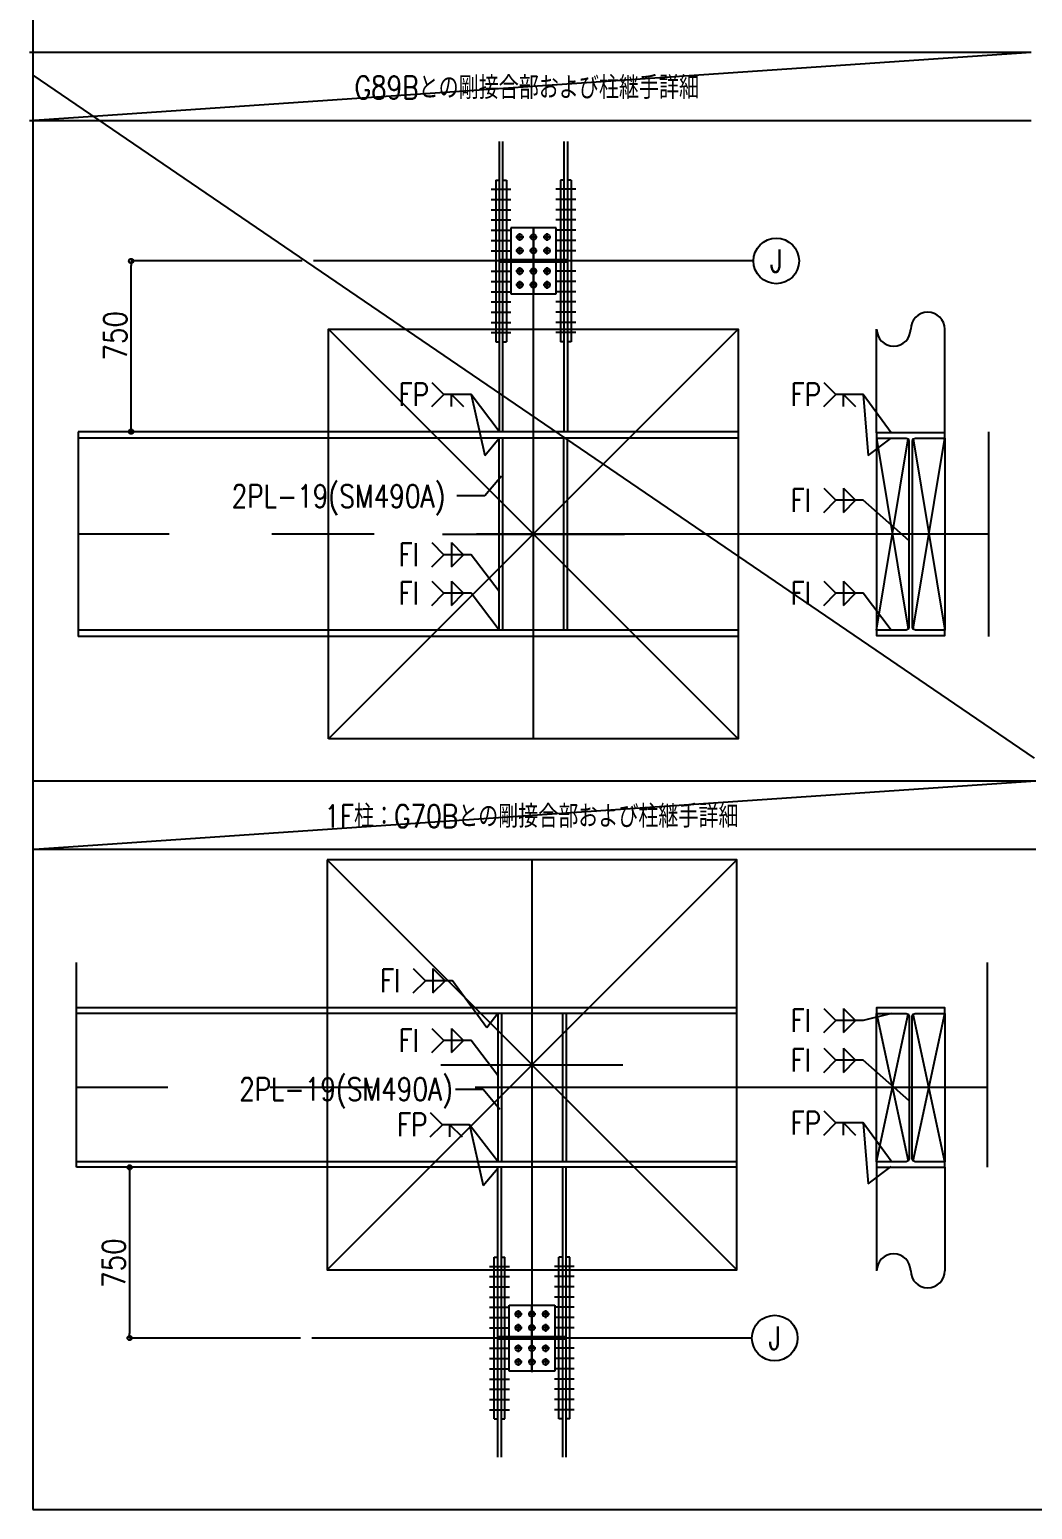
# Model space of a CAD drawing. Extents: x -668440 to 1010955, y -1678500 to 210463.
# Drawn here: x -619333 to -575277, y -541287 to -476282 of the extents above; entities that cross this region are included whole.
import ezdxf
from ezdxf.enums import TextEntityAlignment as Align

# ---------------------------------------------------------------- set-up
doc = ezdxf.new("R2010")
doc.units = 0
doc.header["$MEASUREMENT"] = 0
doc.linetypes.add('CENTER', pattern=[2, 1.25, -0.25, 0.25, -0.25])
doc.layers.get('0').update_dxf_attribs({"color": 3, "linetype": 'CONTINUOUS'})
doc.layers.get('Defpoints').update_dxf_attribs({"color": 251, "linetype": 'CONTINUOUS'})
for name, color, linetype in [('Sプレート', 1, 'CONTINUOUS'), ('Sプレート文字', 1, 'CONTINUOUS'), ('Sボルト', 2, 'CONTINUOUS'), ('S大梁', 4, 'CONTINUOUS'), ('S柱', 4, 'CONTINUOUS'), ('寸法', 3, 'CONTINUOUS'), ('注記', 3, 'CONTINUOUS'), ('通り芯', 3, 'CENTER')]:
    doc.layers.add(name, color=color, linetype=linetype)
doc.styles.add('DRACAD', font='txt', dxfattribs={"width": 0.85, "bigfont": 'extfont2'})
doc.dimstyles.new('MYDIM', dxfattribs={"dimtxt": 120, "dimasz": 20, "dimexe": 1.25, "dimexo": 50, "dimgap": 50, "dimtad": 1, "dimdec": 4, "dimdsep": 46, "dimtxsty": 'DRACAD', "dimblk": 'ORIGIN', "dimcen": 2.5, "dimadec": 0, "dimazin": 0, "dimtfac": 1, "dimtdec": 4, "dimtmove": 0, "dimatfit": 3, "dimfxl": 1, "dimtolj": 1, "dimtzin": 0, "dimarcsym": 0})

# ---------------------------------------------------------------- blocks, each defined once
blk = doc.blocks.new('_ORIGIN')
at = {"color": 0, "linetype": 'ByBlock', "lineweight": -2}
blk.add_line((0, 0), (-1, 0), dxfattribs=at)
blk.add_circle((0, 0), 0.5, dxfattribs=at)
blk = doc.blocks.new('*D8090')
at = {"layer": 'Defpoints', "color": 0}
for p in [(-227194.8, -380745.8), (-226394.4, -380745.8), (-225577.7, -381495.8)]:
    blk.add_point(p, dxfattribs=at)
at = {"layer": '寸法', "color": 0, "lineweight": -2}
for p, q in [((-226444.4, -380745.8), (-227196.1, -380745.8)), ((-227194.8, -381475.8), (-227194.8, -380765.8)), ((-225627.7, -381495.8), (-227196.1, -381495.8))]:
    blk.add_line(p, q, dxfattribs=at)
at = {"layer": '寸法', "color": 0, "linetype": 'ByBlock', "lineweight": -2, "xscale": 20, "yscale": 20, "zscale": 20}
for p, rotation in [((-227194.8, -380745.8), 90), ((-227194.8, -381495.8), 270)]:
    blk.add_blockref('_ORIGIN', p, dxfattribs=dict(at, rotation=rotation))
at = {"layer": '寸法', "color": 0, "insert": (-227264.8, -381074.7), "char_height": 100, "attachment_point": 5, "rotation": 90, "style": 'DRACAD'}
blk.add_mtext('\\A1;750', dxfattribs=at)
blk = doc.blocks.new('*D8091')
at = {"layer": 'Defpoints', "color": 0}
for p in [(-225584.5, -384727.3), (-227201.7, -385477.3), (-226401.2, -385477.3)]:
    blk.add_point(p, dxfattribs=at)
at = {"layer": '寸法', "color": 0, "lineweight": -2}
for p, q in [((-225634.5, -384727.3), (-227202.9, -384727.3)), ((-227201.7, -384747.3), (-227201.7, -385457.3)), ((-226451.2, -385477.3), (-227202.9, -385477.3))]:
    blk.add_line(p, q, dxfattribs=at)
at = {"layer": '寸法', "color": 0, "linetype": 'ByBlock', "lineweight": -2, "xscale": 20, "yscale": 20, "zscale": 20}
for p, rotation in [((-227201.7, -384727.3), 90), ((-227201.7, -385477.3), 270)]:
    blk.add_blockref('_ORIGIN', p, dxfattribs=dict(at, rotation=rotation))
at = {"layer": '寸法', "color": 0, "insert": (-227271.7, -385148.3), "char_height": 100, "attachment_point": 5, "rotation": 90, "style": 'DRACAD'}
blk.add_mtext('\\A1;750', dxfattribs=at)
blk = doc.blocks.new('剛接合部C1YA')
at = {"layer": 'Defpoints'}
for p, q in [((-227641.26977, -380129.07455, 545.26685), (-223241.26977, -379829.07455, 545.26685)), ((-227627.6965, -379930, 545.26685), (-223227.6965, -382930, 545.26685)), ((-225427.6965, -380600.77407, 545.26685), (-225427.6965, -380890.77407, 545.26685)), ((-225577.6965, -380745.77407, 545.26685), (-225277.6965, -380745.77407, 545.26685)), ((-226327.6965, -381045.77407, 545.26685), (-224527.6965, -382845.77407, 545.26685)), ((-224527.6965, -381045.77407, 545.26685), (-226327.6965, -382845.77407, 545.26685)), ((-227427.6965, -381495.77407, 545.26685), (-227427.6965, -382395.77407, 545.26685)), ((-223427.6965, -382395.77407, 545.26685), (-223427.6965, -381495.77407, 545.26685)), ((-225827.6965, -381945.77407, 545.26685), (-225027.6965, -381945.77407, 545.26685)), ((-227620.87832, -383330, 545.26685), (-223220.87832, -383030, 545.26685)), ((-226334.51469, -385177.2565, 545.26685), (-224534.51469, -383377.2565, 545.26685)), ((-224534.51469, -385177.2565, 545.26685), (-226334.51469, -383377.2565, 545.26685)), ((-227434.51469, -384727.2565, 545.26685), (-227434.51469, -383827.2565, 545.26685)), ((-223434.51469, -383827.2565, 545.26685), (-223434.51469, -384727.2565, 545.26685)), ((-225834.51469, -384277.2565, 545.26685), (-225034.51469, -384277.2565, 545.26685)), ((-225434.51469, -385622.2565, 545.26685), (-225434.51469, -385332.2565, 545.26685)), ((-225584.51469, -385477.2565, 545.26685), (-225284.51469, -385477.2565, 545.26685))]:
    blk.add_line(p, q, dxfattribs=at)
at = {"layer": 'Defpoints', "elevation": 545.26685}
for points in [[(-226327.6965, -382845.77407), (-226327.6965, -381045.77407), (-224527.6965, -381045.77407), (-224527.6965, -382845.77407)], [(-226334.51469, -383377.2565), (-226334.51469, -385177.2565), (-224534.51469, -385177.2565), (-224534.51469, -383377.2565)]]:
    blk.add_lwpolyline(points, close=True, dxfattribs=at)
at = {"layer": 'Sプレート'}
for p, q in [((-225593.6965, -380390.77407, 545.26685), (-225593.6965, -381100.77407, 545.26685)), ((-225593.6965, -380390.77407, 545.26685), (-225577.6965, -380390.77407, 545.26685)), ((-225562.6965, -380390.77407, 545.26685), (-225546.6965, -380390.77407, 545.26685)), ((-225546.6965, -380390.77407, 545.26685), (-225546.6965, -381100.77407, 545.26685)), ((-225308.6965, -380390.77407, 545.26685), (-225308.6965, -381100.77407, 545.26685)), ((-225292.6965, -380390.77407, 545.26685), (-225308.6965, -380390.77407, 545.26685)), ((-225261.6965, -380390.77407, 545.26685), (-225277.6965, -380390.77407, 545.26685)), ((-225261.6965, -380390.77407, 545.26685), (-225261.6965, -381100.77407, 545.26685)), ((-225527.6965, -380600.77407, 545.26685), (-225527.6965, -380890.77407, 545.26685)), ((-225327.6965, -380600.77407, 545.26685), (-225527.6965, -380600.77407, 545.26685)), ((-225327.6965, -380890.77407, 545.26685), (-225327.6965, -380600.77407, 545.26685)), ((-225527.6965, -380890.77407, 545.26685), (-225327.6965, -380890.77407, 545.26685)), ((-225593.6965, -381100.77407, 545.26685), (-225577.6965, -381100.77407, 545.26685)), ((-225562.6965, -381100.77407, 545.26685), (-225546.6965, -381100.77407, 545.26685)), ((-225292.6965, -381100.77407, 545.26685), (-225308.6965, -381100.77407, 545.26685)), ((-225261.6965, -381100.77407, 545.26685), (-225277.6965, -381100.77407, 545.26685)), ((-225577.6965, -382367.77407, 545.26685), (-225577.6965, -381523.77407, 545.26685)), ((-225561.6965, -382367.77407, 545.26685), (-225561.6965, -381523.77407, 545.26685)), ((-225293.6965, -382367.77407, 545.26685), (-225293.6965, -381523.77407, 545.26685)), ((-225277.6965, -382367.77407, 545.26685), (-225277.6965, -381523.77407, 545.26685)), ((-223920, -381523.77407, 545.26685), (-223920, -382367.77407, 545.26685)), ((-223920, -381523.77407, 545.26685), (-223781.80761, -382363.96646, 545.26685)), ((-223920, -382367.77407, 545.26685), (-223781.80761, -381527.58168, 545.26685)), ((-223759.19239, -382363.96646, 545.26685), (-223621, -381523.77407, 545.26685)), ((-223759.19239, -381527.58168, 545.26685), (-223621, -382367.77407, 545.26685)), ((-223621, -381523.77407, 545.26685), (-223621, -382367.77407, 545.26685)), ((-225584.51469, -384051.2565, 545.26685), (-225584.51469, -384703.2565, 545.26685)), ((-225568.51469, -384051.2565, 545.26685), (-225568.51469, -384703.2565, 545.26685)), ((-225300.51469, -384051.2565, 545.26685), (-225300.51469, -384703.2565, 545.26685)), ((-225284.51469, -384051.2565, 545.26685), (-225284.51469, -384703.2565, 545.26685)), ((-223920.5, -384703.2565, 545.26685), (-223920.5, -384051.2565, 545.26685)), ((-223920.5, -384051.2565, 545.26685), (-223780.80761, -384699.44889, 545.26685)), ((-223920.5, -384703.2565, 545.26685), (-223780.80761, -384055.06411, 545.26685)), ((-223760.19239, -384699.44889, 545.26685), (-223620.5, -384051.2565, 545.26685)), ((-223620.5, -384703.2565, 545.26685), (-223760.19239, -384055.06411, 545.26685)), ((-223620.5, -384051.2565, 545.26685), (-223620.5, -384703.2565, 545.26685)), ((-225600.51469, -385832.2565, 545.26685), (-225600.51469, -385122.2565, 545.26685)), ((-225600.51469, -385122.2565, 545.26685), (-225584.51469, -385122.2565, 545.26685)), ((-225569.51469, -385122.2565, 545.26685), (-225553.51469, -385122.2565, 545.26685)), ((-225553.51469, -385832.2565, 545.26685), (-225553.51469, -385122.2565, 545.26685)), ((-225315.51469, -385832.2565, 545.26685), (-225315.51469, -385122.2565, 545.26685)), ((-225299.51469, -385122.2565, 545.26685), (-225315.51469, -385122.2565, 545.26685)), ((-225268.51469, -385122.2565, 545.26685), (-225284.51469, -385122.2565, 545.26685)), ((-225268.51469, -385832.2565, 545.26685), (-225268.51469, -385122.2565, 545.26685)), ((-225534.51469, -385622.2565, 545.26685), (-225534.51469, -385332.2565, 545.26685)), ((-225534.51469, -385332.2565, 545.26685), (-225334.51469, -385332.2565, 545.26685)), ((-225334.51469, -385332.2565, 545.26685), (-225334.51469, -385622.2565, 545.26685)), ((-225334.51469, -385622.2565, 545.26685), (-225534.51469, -385622.2565, 545.26685)), ((-225600.51469, -385832.2565, 545.26685), (-225584.51469, -385832.2565, 545.26685)), ((-225569.51469, -385832.2565, 545.26685), (-225553.51469, -385832.2565, 545.26685)), ((-225299.51469, -385832.2565, 545.26685), (-225315.51469, -385832.2565, 545.26685)), ((-225268.51469, -385832.2565, 545.26685), (-225284.51469, -385832.2565, 545.26685))]:
    blk.add_line(p, q, dxfattribs=at)
for centre in [(-225487.6965, -380640.77407, 545.26685), (-225427.6965, -380640.77407, 545.26685), (-225367.6965, -380640.77407, 545.26685), (-225487.6965, -380700.77407, 545.26685), (-225427.6965, -380700.77407, 545.26685), (-225367.6965, -380700.77407, 545.26685), (-225487.6965, -380790.77407, 545.26685), (-225427.6965, -380790.77407, 545.26685), (-225367.6965, -380790.77407, 545.26685), (-225487.6965, -380850.77407, 545.26685), (-225427.6965, -380850.77407, 545.26685), (-225367.6965, -380850.77407, 545.26685), (-225494.51469, -385372.2565, 545.26685), (-225434.51469, -385372.2565, 545.26685), (-225374.51469, -385372.2565, 545.26685), (-225494.51469, -385432.2565, 545.26685), (-225434.51469, -385432.2565, 545.26685), (-225374.51469, -385432.2565, 545.26685), (-225494.51469, -385522.2565, 545.26685), (-225434.51469, -385522.2565, 545.26685), (-225374.51469, -385522.2565, 545.26685), (-225494.51469, -385582.2565, 545.26685), (-225434.51469, -385582.2565, 545.26685), (-225374.51469, -385582.2565, 545.26685)]:
    blk.add_circle(centre, 12, dxfattribs=at)
at = {"layer": 'Sプレート文字'}
for p, q in [((-225568.62579, -381690.51256, 545.26685), (-225641.79899, -381777.21399, 545.26685)), ((-225641.79899, -381777.21399, 545.26685), (-225763.9544, -381777.21399, 545.26685)), ((-225648.61717, -384386.14247, 545.26685), (-225770.77259, -384386.14247, 545.26685)), ((-225575.44397, -384472.8439, 545.26685), (-225648.61717, -384386.14247, 545.26685))]:
    blk.add_line(p, q, dxfattribs=at)
at = {"layer": 'Sボルト'}
for p, q in [((-225613.6965, -380430.77407, 545.26685), (-225526.6965, -380430.77407, 545.26685)), ((-225241.6965, -380430.77407, 545.26685), (-225328.6965, -380430.77407, 545.26685)), ((-225613.6965, -380475.77407, 545.26685), (-225526.6965, -380475.77407, 545.26685)), ((-225613.6965, -380520.77407, 545.26685), (-225526.6965, -380520.77407, 545.26685)), ((-225241.6965, -380475.77407, 545.26685), (-225328.6965, -380475.77407, 545.26685)), ((-225241.6965, -380520.77407, 545.26685), (-225328.6965, -380520.77407, 545.26685)), ((-225613.6965, -380565.77407, 545.26685), (-225526.6965, -380565.77407, 545.26685)), ((-225241.6965, -380565.77407, 545.26685), (-225328.6965, -380565.77407, 545.26685)), ((-225613.6965, -380610.77407, 545.26685), (-225526.6965, -380610.77407, 545.26685)), ((-225613.6965, -380655.77407, 545.26685), (-225526.6965, -380655.77407, 545.26685)), ((-225470.6965, -380640.77407, 545.26685), (-225504.6965, -380640.77407, 545.26685)), ((-225487.6965, -380657.77407, 545.26685), (-225487.6965, -380623.77407, 545.26685)), ((-225410.6965, -380640.77407, 545.26685), (-225444.6965, -380640.77407, 545.26685)), ((-225427.6965, -380657.77407, 545.26685), (-225427.6965, -380623.77407, 545.26685)), ((-225350.6965, -380640.77407, 545.26685), (-225384.6965, -380640.77407, 545.26685)), ((-225367.6965, -380657.77407, 545.26685), (-225367.6965, -380623.77407, 545.26685)), ((-225241.6965, -380610.77407, 545.26685), (-225328.6965, -380610.77407, 545.26685)), ((-225241.6965, -380655.77407, 545.26685), (-225328.6965, -380655.77407, 545.26685)), ((-225613.6965, -380700.77407, 545.26685), (-225526.6965, -380700.77407, 545.26685)), ((-225470.6965, -380700.77407, 545.26685), (-225504.6965, -380700.77407, 545.26685)), ((-225487.6965, -380717.77407, 545.26685), (-225487.6965, -380683.77407, 545.26685)), ((-225410.6965, -380700.77407, 545.26685), (-225444.6965, -380700.77407, 545.26685)), ((-225427.6965, -380717.77407, 545.26685), (-225427.6965, -380683.77407, 545.26685)), ((-225350.6965, -380700.77407, 545.26685), (-225384.6965, -380700.77407, 545.26685)), ((-225367.6965, -380717.77407, 545.26685), (-225367.6965, -380683.77407, 545.26685)), ((-225241.6965, -380700.77407, 545.26685), (-225328.6965, -380700.77407, 545.26685)), ((-225613.6965, -380790.77407, 545.26685), (-225526.6965, -380790.77407, 545.26685)), ((-225470.6965, -380790.77407, 545.26685), (-225504.6965, -380790.77407, 545.26685)), ((-225487.6965, -380807.77407, 545.26685), (-225487.6965, -380773.77407, 545.26685)), ((-225410.6965, -380790.77407, 545.26685), (-225444.6965, -380790.77407, 545.26685)), ((-225427.6965, -380807.77407, 545.26685), (-225427.6965, -380773.77407, 545.26685)), ((-225350.6965, -380790.77407, 545.26685), (-225384.6965, -380790.77407, 545.26685)), ((-225367.6965, -380807.77407, 545.26685), (-225367.6965, -380773.77407, 545.26685)), ((-225241.6965, -380790.77407, 545.26685), (-225328.6965, -380790.77407, 545.26685)), ((-225613.6965, -380835.77407, 545.26685), (-225526.6965, -380835.77407, 545.26685)), ((-225470.6965, -380850.77407, 545.26685), (-225504.6965, -380850.77407, 545.26685)), ((-225487.6965, -380867.77407, 545.26685), (-225487.6965, -380833.77407, 545.26685)), ((-225410.6965, -380850.77407, 545.26685), (-225444.6965, -380850.77407, 545.26685)), ((-225427.6965, -380867.77407, 545.26685), (-225427.6965, -380833.77407, 545.26685)), ((-225350.6965, -380850.77407, 545.26685), (-225384.6965, -380850.77407, 545.26685)), ((-225367.6965, -380867.77407, 545.26685), (-225367.6965, -380833.77407, 545.26685)), ((-225241.6965, -380835.77407, 545.26685), (-225328.6965, -380835.77407, 545.26685)), ((-225613.6965, -380880.77407, 545.26685), (-225526.6965, -380880.77407, 545.26685)), ((-225613.6965, -380925.77407, 545.26685), (-225526.6965, -380925.77407, 545.26685)), ((-225241.6965, -380880.77407, 545.26685), (-225328.6965, -380880.77407, 545.26685)), ((-225241.6965, -380925.77407, 545.26685), (-225328.6965, -380925.77407, 545.26685)), ((-225613.6965, -380970.77407, 545.26685), (-225526.6965, -380970.77407, 545.26685)), ((-225241.6965, -380970.77407, 545.26685), (-225328.6965, -380970.77407, 545.26685)), ((-225613.6965, -381015.77407, 545.26685), (-225526.6965, -381015.77407, 545.26685)), ((-225241.6965, -381015.77407, 545.26685), (-225328.6965, -381015.77407, 545.26685)), ((-225613.6965, -381060.77407, 545.26685), (-225526.6965, -381060.77407, 545.26685)), ((-225241.6965, -381060.77407, 545.26685), (-225328.6965, -381060.77407, 545.26685)), ((-225620.51469, -385162.2565, 545.26685), (-225533.51469, -385162.2565, 545.26685)), ((-225620.51469, -385207.2565, 545.26685), (-225533.51469, -385207.2565, 545.26685)), ((-225248.51469, -385162.2565, 545.26685), (-225335.51469, -385162.2565, 545.26685)), ((-225248.51469, -385207.2565, 545.26685), (-225335.51469, -385207.2565, 545.26685)), ((-225620.51469, -385252.2565, 545.26685), (-225533.51469, -385252.2565, 545.26685)), ((-225248.51469, -385252.2565, 545.26685), (-225335.51469, -385252.2565, 545.26685)), ((-225620.51469, -385297.2565, 545.26685), (-225533.51469, -385297.2565, 545.26685)), ((-225620.51469, -385342.2565, 545.26685), (-225533.51469, -385342.2565, 545.26685)), ((-225248.51469, -385297.2565, 545.26685), (-225335.51469, -385297.2565, 545.26685)), ((-225248.51469, -385342.2565, 545.26685), (-225335.51469, -385342.2565, 545.26685)), ((-225620.51469, -385387.2565, 545.26685), (-225533.51469, -385387.2565, 545.26685)), ((-225477.51469, -385372.2565, 545.26685), (-225511.51469, -385372.2565, 545.26685)), ((-225494.51469, -385355.2565, 545.26685), (-225494.51469, -385389.2565, 545.26685)), ((-225417.51469, -385372.2565, 545.26685), (-225451.51469, -385372.2565, 545.26685)), ((-225434.51469, -385355.2565, 545.26685), (-225434.51469, -385389.2565, 545.26685)), ((-225357.51469, -385372.2565, 545.26685), (-225391.51469, -385372.2565, 545.26685)), ((-225374.51469, -385355.2565, 545.26685), (-225374.51469, -385389.2565, 545.26685)), ((-225248.51469, -385387.2565, 545.26685), (-225335.51469, -385387.2565, 545.26685)), ((-225620.51469, -385432.2565, 545.26685), (-225533.51469, -385432.2565, 545.26685)), ((-225477.51469, -385432.2565, 545.26685), (-225511.51469, -385432.2565, 545.26685)), ((-225494.51469, -385415.2565, 545.26685), (-225494.51469, -385449.2565, 545.26685)), ((-225417.51469, -385432.2565, 545.26685), (-225451.51469, -385432.2565, 545.26685)), ((-225434.51469, -385415.2565, 545.26685), (-225434.51469, -385449.2565, 545.26685)), ((-225357.51469, -385432.2565, 545.26685), (-225391.51469, -385432.2565, 545.26685)), ((-225374.51469, -385415.2565, 545.26685), (-225374.51469, -385449.2565, 545.26685)), ((-225248.51469, -385432.2565, 545.26685), (-225335.51469, -385432.2565, 545.26685)), ((-225620.51469, -385522.2565, 545.26685), (-225533.51469, -385522.2565, 545.26685)), ((-225477.51469, -385522.2565, 545.26685), (-225511.51469, -385522.2565, 545.26685)), ((-225494.51469, -385505.2565, 545.26685), (-225494.51469, -385539.2565, 545.26685)), ((-225417.51469, -385522.2565, 545.26685), (-225451.51469, -385522.2565, 545.26685)), ((-225434.51469, -385505.2565, 545.26685), (-225434.51469, -385539.2565, 545.26685)), ((-225357.51469, -385522.2565, 545.26685), (-225391.51469, -385522.2565, 545.26685)), ((-225374.51469, -385505.2565, 545.26685), (-225374.51469, -385539.2565, 545.26685)), ((-225248.51469, -385522.2565, 545.26685), (-225335.51469, -385522.2565, 545.26685)), ((-225620.51469, -385567.2565, 545.26685), (-225533.51469, -385567.2565, 545.26685)), ((-225477.51469, -385582.2565, 545.26685), (-225511.51469, -385582.2565, 545.26685)), ((-225494.51469, -385565.2565, 545.26685), (-225494.51469, -385599.2565, 545.26685)), ((-225417.51469, -385582.2565, 545.26685), (-225451.51469, -385582.2565, 545.26685)), ((-225434.51469, -385565.2565, 545.26685), (-225434.51469, -385599.2565, 545.26685)), ((-225357.51469, -385582.2565, 545.26685), (-225391.51469, -385582.2565, 545.26685)), ((-225374.51469, -385565.2565, 545.26685), (-225374.51469, -385599.2565, 545.26685)), ((-225248.51469, -385567.2565, 545.26685), (-225335.51469, -385567.2565, 545.26685)), ((-225620.51469, -385612.2565, 545.26685), (-225533.51469, -385612.2565, 545.26685)), ((-225620.51469, -385657.2565, 545.26685), (-225533.51469, -385657.2565, 545.26685)), ((-225248.51469, -385612.2565, 545.26685), (-225335.51469, -385612.2565, 545.26685)), ((-225248.51469, -385657.2565, 545.26685), (-225335.51469, -385657.2565, 545.26685)), ((-225620.51469, -385702.2565, 545.26685), (-225533.51469, -385702.2565, 545.26685)), ((-225248.51469, -385702.2565, 545.26685), (-225335.51469, -385702.2565, 545.26685)), ((-225620.51469, -385747.2565, 545.26685), (-225533.51469, -385747.2565, 545.26685)), ((-225620.51469, -385792.2565, 545.26685), (-225533.51469, -385792.2565, 545.26685)), ((-225248.51469, -385747.2565, 545.26685), (-225335.51469, -385747.2565, 545.26685)), ((-225248.51469, -385792.2565, 545.26685), (-225335.51469, -385792.2565, 545.26685))]:
    blk.add_line(p, q, dxfattribs=at)
at = {"layer": 'S大梁'}
for p, q in [((-224527.6965, -381495.77407, 545.26685), (-227427.6965, -381495.77407, 545.26685)), ((-224527.6965, -381523.77407, 545.26685), (-227427.6965, -381523.77407, 545.26685)), ((-224527.6965, -382367.77407, 545.26685), (-227427.6965, -382367.77407, 545.26685)), ((-224527.6965, -382395.77407, 545.26685), (-227427.6965, -382395.77407, 545.26685)), ((-224534.51469, -384027.2565, 545.26685), (-227434.51469, -384027.2565, 545.26685)), ((-224534.51469, -384051.2565, 545.26685), (-227434.51469, -384051.2565, 545.26685)), ((-224534.51469, -384703.2565, 545.26685), (-227434.51469, -384703.2565, 545.26685)), ((-224534.51469, -384727.2565, 545.26685), (-227434.51469, -384727.2565, 545.26685))]:
    blk.add_line(p, q, dxfattribs=at)
at = {"layer": 'S大梁', "elevation": 545.26685}
for points in [[(-223763, -381536.77407), (-223759.19239, -381527.58168), (-223750, -381523.77407), (-223621, -381523.77407), (-223621, -381500.77407), (-223920, -381500.77407), (-223920, -381523.77407), (-223791, -381523.77407), (-223781.80761, -381527.58168), (-223778, -381536.77407), (-223778, -382354.77407), (-223781.80761, -382363.96646), (-223791, -382367.77407), (-223920, -382367.77407), (-223920, -382390.77407), (-223621, -382390.77407), (-223621, -382367.77407), (-223750, -382367.77407), (-223759.19239, -382363.96646), (-223763, -382354.77407)], [(-223764, -384064.2565), (-223760.19239, -384055.06411), (-223751, -384051.2565), (-223620.5, -384051.2565), (-223620.5, -384027.2565), (-223920.5, -384027.2565), (-223920.5, -384051.2565), (-223790, -384051.2565), (-223780.80761, -384055.06411), (-223777, -384064.2565), (-223777, -384690.2565), (-223780.80761, -384699.44889), (-223790, -384703.2565), (-223920.5, -384703.2565), (-223920.5, -384727.2565), (-223620.5, -384727.2565), (-223620.5, -384703.2565), (-223751, -384703.2565), (-223760.19239, -384699.44889), (-223764, -384690.2565)]]:
    blk.add_lwpolyline(points, close=True, dxfattribs=at)
at = {"layer": 'S柱'}
for p, q in [((-225577.6965, -380221.82617, 545.26685), (-225577.6965, -381495.77407, 545.26685)), ((-225562.6965, -381495.77407, 545.26685), (-225562.6965, -380221.82617, 545.26685)), ((-225292.6965, -381495.77407, 545.26685), (-225292.6965, -380221.82617, 545.26685)), ((-225277.6965, -380221.82617, 545.26685), (-225277.6965, -381495.77407, 545.26685)), ((-225277.6965, -380740.77407, 545.26685), (-225577.6965, -380740.77407, 545.26685)), ((-225277.6965, -380750.77407, 545.26685), (-225577.6965, -380750.77407, 545.26685)), ((-223920, -381500.77407, 545.26685), (-223920, -381045.77407, 545.26685)), ((-223621, -381500.77407, 545.26685), (-223621, -381045.77407, 545.26685)), ((-225584.51469, -386001.2044, 545.26685), (-225584.51469, -384727.2565, 545.26685)), ((-225569.51469, -384727.2565, 545.26685), (-225569.51469, -386001.2044, 545.26685)), ((-225299.51469, -384727.2565, 545.26685), (-225299.51469, -386001.2044, 545.26685)), ((-225284.51469, -386001.2044, 545.26685), (-225284.51469, -384727.2565, 545.26685)), ((-223920, -384727.2565, 545.26685), (-223920, -385182.2565, 545.26685)), ((-223621, -384727.2565, 545.26685), (-223621, -385182.2565, 545.26685)), ((-225284.51469, -385472.2565, 545.26685), (-225584.51469, -385472.2565, 545.26685)), ((-225284.51469, -385482.2565, 545.26685), (-225584.51469, -385482.2565, 545.26685))]:
    blk.add_line(p, q, dxfattribs=at)
at = {"layer": '注記'}
for p, q in [((-227627.6965, -376030, 545.26685), (-227627.6965, -386230, 545.26685)), ((-227641.26977, -379829.07455, 545.26685), (-223241.26977, -379829.07455, 545.26685)), ((-227641.26977, -380129.07455, 545.26685), (-223241.26977, -380129.07455, 545.26685)), ((-225701.45182, -381332.48761), (-225641.50671, -381599.84988)), ((-223979.25531, -381332.48761), (-223957.3102, -381599.84988)), ((-225641.50671, -381599.84988), (-225577.6965, -381523.77407, 545.26685)), ((-223957.3102, -381599.84988), (-223855.5, -381523.77407, 545.26685)), ((-227620.87832, -383030, 545.26685), (-223220.87832, -383030, 545.26685)), ((-227620.87832, -383330, 545.26685), (-223220.87832, -383330, 545.26685)), ((-225584.51469, -384051.2565, 545.26685), (-225632.93934, -384114.3273)), ((-225708.27, -384539.97003, 545.26685), (-225648.32489, -384807.3323, 545.26685)), ((-223979.25531, -384532.48686), (-223957.3102, -384799.84913)), ((-225648.32489, -384807.3323, 545.26685), (-225584.51469, -384731.25649, 1090.5337)), ((-223957.3102, -384799.84913), (-223855.5, -384723.77332, 545.26685)), ((-227627.6965, -386230, 545.26685), (-218827.6965, -386230, 545.26685))]:
    blk.add_line(p, q, dxfattribs=at)
at = {"layer": '注記', "transparency": 33554661}
for p, q in [((-225874.25818, -381279.15427), (-225820.92485, -381332.48761)), ((-224152.06168, -381279.15427), (-224098.72835, -381332.48761)), ((-225874.25818, -381385.82094), (-225820.92485, -381332.48761)), ((-225788.0836, -381385.82094), (-225788.0836, -381332.48761)), ((-225788.0836, -381332.48761), (-225734.75026, -381385.82094)), ((-224152.06168, -381385.82094), (-224098.72835, -381332.48761)), ((-224065.88709, -381385.82094), (-224065.88709, -381332.48761)), ((-224065.88709, -381332.48761), (-224012.55376, -381385.82094)), ((-224152.06168, -381743.88189, 545.26685), (-224098.72835, -381797.21522, 545.26685)), ((-224065.88709, -381743.88189, 545.26685), (-224012.55376, -381797.21522, 545.26685)), ((-224065.88709, -381743.88189, 545.26685), (-224065.88709, -381850.54856, 545.26685)), ((-224152.06168, -381850.54856, 545.26685), (-224098.72835, -381797.21522, 545.26685)), ((-224065.88709, -381850.54856, 545.26685), (-224012.55376, -381797.21522, 545.26685)), ((-225874.25818, -381982.76783), (-225820.92485, -382036.10116)), ((-225788.0836, -381982.76783), (-225734.75026, -382036.10116)), ((-225788.0836, -381982.76783), (-225788.0836, -382089.43449)), ((-225874.25818, -382089.43449), (-225820.92485, -382036.10116)), ((-225788.0836, -382089.43449), (-225734.75026, -382036.10116)), ((-225874.25818, -382152.28839, 545.26685), (-225820.92485, -382205.62172, 545.26685)), ((-225788.0836, -382152.28839, 545.26685), (-225734.75026, -382205.62172, 545.26685)), ((-225788.0836, -382152.28839, 545.26685), (-225788.0836, -382258.95506, 545.26685)), ((-224152.06168, -382152.28839, 545.26685), (-224098.72835, -382205.62172, 545.26685)), ((-224065.88709, -382152.28839, 545.26685), (-224012.55376, -382205.62172, 545.26685)), ((-224065.88709, -382152.28839, 545.26685), (-224065.88709, -382258.95506, 545.26685)), ((-225874.25818, -382258.95506, 545.26685), (-225820.92485, -382205.62172, 545.26685)), ((-225788.0836, -382258.95506, 545.26685), (-225734.75026, -382205.62172, 545.26685)), ((-224152.06168, -382258.95506, 545.26685), (-224098.72835, -382205.62172, 545.26685)), ((-224065.88709, -382258.95506, 545.26685), (-224012.55376, -382205.62172, 545.26685)), ((-225955.71673, -383854.21039), (-225902.3834, -383907.54373)), ((-225955.71673, -383960.87706), (-225902.3834, -383907.54373)), ((-225869.54215, -383854.21039), (-225816.20881, -383907.54373)), ((-225869.54215, -383854.21039), (-225869.54215, -383960.87706)), ((-225869.54215, -383960.87706), (-225816.20881, -383907.54373)), ((-224152.06168, -384029.02047, 545.26685), (-224098.72835, -384082.3538, 545.26685)), ((-224065.88709, -384029.02047, 545.26685), (-224012.55376, -384082.3538, 545.26685)), ((-224065.88709, -384029.02047, 545.26685), (-224065.88709, -384135.68714, 545.26685)), ((-224152.06168, -384135.68714, 545.26685), (-224098.72835, -384082.3538, 545.26685)), ((-224065.88709, -384135.68714, 545.26685), (-224012.55376, -384082.3538, 545.26685)), ((-225874.25818, -384116.86893), (-225820.92485, -384170.20226)), ((-225874.25818, -384223.53559), (-225820.92485, -384170.20226)), ((-225788.0836, -384116.86893), (-225734.75026, -384170.20226)), ((-225788.0836, -384116.86893), (-225788.0836, -384223.53559)), ((-225788.0836, -384223.53559), (-225734.75026, -384170.20226)), ((-224152.06168, -384203.62488, 545.26685), (-224098.72835, -384256.95821, 545.26685)), ((-224065.88709, -384203.62488, 545.26685), (-224012.55376, -384256.95821, 545.26685)), ((-224065.88709, -384203.62488, 545.26685), (-224065.88709, -384310.29154, 545.26685)), ((-224152.06168, -384310.29154, 545.26685), (-224098.72835, -384256.95821, 545.26685)), ((-224065.88709, -384310.29154, 545.26685), (-224012.55376, -384256.95821, 545.26685)), ((-225881.07637, -384486.6367, 545.26685), (-225827.74303, -384539.97003, 545.26685)), ((-224152.06168, -384479.15353), (-224098.72835, -384532.48686)), ((-225881.07637, -384593.30336, 545.26685), (-225827.74303, -384539.97003, 545.26685)), ((-225794.90178, -384593.30336, 545.26685), (-225794.90178, -384539.97003, 545.26685)), ((-225794.90178, -384539.97003, 545.26685), (-225741.56845, -384593.30336, 545.26685)), ((-224152.06168, -384585.82019), (-224098.72835, -384532.48686)), ((-224065.88709, -384585.82019), (-224065.88709, -384532.48686)), ((-224065.88709, -384532.48686), (-224012.55376, -384585.82019))]:
    blk.add_line(p, q, dxfattribs=at)
at = {"layer": '注記'}
for points in [[(-225577.6965, -381494.63995), (-225701.45182, -381332.48761), (-225820.92485, -381332.48761)], [(-223855.5, -381500.77407), (-223979.25531, -381332.48761), (-224098.72835, -381332.48761)], [(-225577.6965, -382198.25351), (-225701.45182, -382036.10116), (-225820.92485, -382036.10116)], [(-225632.93934, -384114.3273), (-225782.91036, -383907.54373), (-225902.3834, -383907.54373)], [(-225584.51469, -384323.42097), (-225701.45182, -384170.20226), (-225820.92485, -384170.20226)], [(-223855.5, -384700.77332), (-223979.25531, -384532.48686), (-224098.72835, -384532.48686)]]:
    blk.add_lwpolyline(points, dxfattribs=at)
at = {"layer": '注記', "elevation": 545.26685}
for points in [[(-223778, -381974.36757), (-223979.25531, -381797.21522), (-224098.72835, -381797.21522)], [(-225577.6965, -382367.77407), (-225701.45182, -382205.62172), (-225820.92485, -382205.62172)], [(-223855.5, -382367.77407), (-223979.25531, -382205.62172), (-224098.72835, -382205.62172)], [(-223855.25, -384051.2565), (-223979.25531, -384082.3538), (-224098.72835, -384082.3538)], [(-223778, -384434.11055), (-223979.25531, -384256.95821), (-224098.72835, -384256.95821)], [(-225584.51469, -384702.12237), (-225708.27, -384539.97003), (-225827.74303, -384539.97003)]]:
    blk.add_lwpolyline(points, dxfattribs=at)
at = {"layer": '注記'}
for centre in [(-224361.02984, -380745.77407, 545.26685), (-224367.84802, -385477.2565, 545.26685)]:
    blk.add_circle(centre, 100, dxfattribs=at)
for centre, start, end in [((-223695.75, -381046.02407, 545.26685), 0.191623966, 179.808376034), ((-223845.25, -381045.52407, 545.26685), 180.191623966, 359.808376034), ((-223845.25, -385182.5065, 545.26685), 0.191623966, 179.808376034), ((-223695.75, -385182.0065, 545.26685), 180.191623966, 359.808376034)]:
    blk.add_arc(centre, 74.75042, start, end, dxfattribs=at)
at = {"layer": '通り芯', "linetype": 'CENTER', "ltscale": 1800}
for p, q in [((-225427.6965, -382845.77407, 545.26685), (-225427.6965, -380179.1074, 545.26685)), ((-224461.02984, -380745.77407, 545.26685), (-226394.36317, -380745.77407, 545.26685)), ((-223427.6965, -381945.77407, 545.26685), (-227427.6965, -381945.77407, 545.26685)), ((-225434.51469, -383377.2565, 545.26685), (-225434.51469, -386043.92317, 545.26685)), ((-223434.51469, -384377.2565, 545.26685), (-227434.51469, -384377.2565, 545.26685)), ((-224467.84802, -385477.2565, 545.26685), (-226401.18135, -385477.2565, 545.26685))]:
    blk.add_line(p, q, dxfattribs=at)
at = {"layer": 'Sプレート文字', "color": 3, "style": 'DRACAD', "width": 0.8}
for p in [(-225814.26891, -381779.20278, 545.26685), (-225781.08709, -384384.15368, 545.26685)]:
    blk.add_text('2PL-19(SM490A)', height=100, dxfattribs=at).set_placement(p, align=Align.MIDDLE_RIGHT)
at = {"layer": '注記', "style": 'DRACAD', "width": 0.8}
for s, p in [('G89Bとの剛接合部および柱継手詳細', (-225456.74289, -379979.07455, 545.26685)), ('1F柱：G70Bとの剛接合部および柱継手詳細', (-225436.35145, -383180, 545.26685))]:
    blk.add_text(s, height=100, dxfattribs=at).set_placement(p, align=Align.MIDDLE)
for p in [(-224361.02984, -380745.77407, 545.26685), (-224367.84802, -385477.2565, 545.26685)]:
    blk.add_text('J', height=100, dxfattribs=at).set_placement(p, align=Align.MIDDLE_CENTER)
at = {"layer": '注記', "color": 3, "linetype": 'Continuous', "style": 'DRACAD', "width": 0.8}
for s, p in [('FP', (-226020.05623, -381332.48761)), ('FP', (-224297.85973, -381332.48761)), ('FI', (-224297.85973, -381797.21522, 545.26685)), ('FI', (-226020.05623, -382036.10116)), ('FI', (-226020.05623, -382205.62172, 545.26685)), ('FI', (-224297.85973, -382205.62172, 545.26685)), ('FI', (-226101.51478, -383907.54373)), ('FI', (-224297.85973, -384082.3538, 545.26685)), ('FI', (-226020.05623, -384170.20226)), ('FI', (-224297.85973, -384256.95821, 545.26685)), ('FP', (-226026.87442, -384539.97003, 545.26685)), ('FP', (-224297.85973, -384532.48686))]:
    blk.add_text(s, height=100, dxfattribs=at).set_placement(p, align=Align.MIDDLE_LEFT)
at = {"layer": '寸法'}
for base, p1, p2, angle, picture, middle in [((-227194.84523, -380745.77407), (-225577.6965, -381495.77407), (-226394.36317, -380745.77407), 90, '*D8090', (-227194.84523, -381074.74965)), ((-227201.66341, -385477.2565), (-225584.51469, -384727.2565), (-226401.18135, -385477.2565), 270, '*D8091', (-227201.66341, -385148.28092))]:
    dim = blk.add_linear_dim(base=base, p1=p1, p2=p2, angle=angle, dimstyle='MYDIM', override={"dimtxt": 100, "dimgap": 20}, dxfattribs=at)
    dim.commit()
    dim.dimension.update_dxf_attribs({"geometry": picture, "text_midpoint": middle, "dimtype": 160})

msp = doc.modelspace()

# ---------------------------------------------------------------- block references
at = {"xscale": 10, "yscale": 10, "zscale": 10}
msp.add_blockref('剛接合部C1YA', (1657079.81028, 3321012.93397, -5452.66852), dxfattribs=at)

doc.saveas('drawing.dxf')
